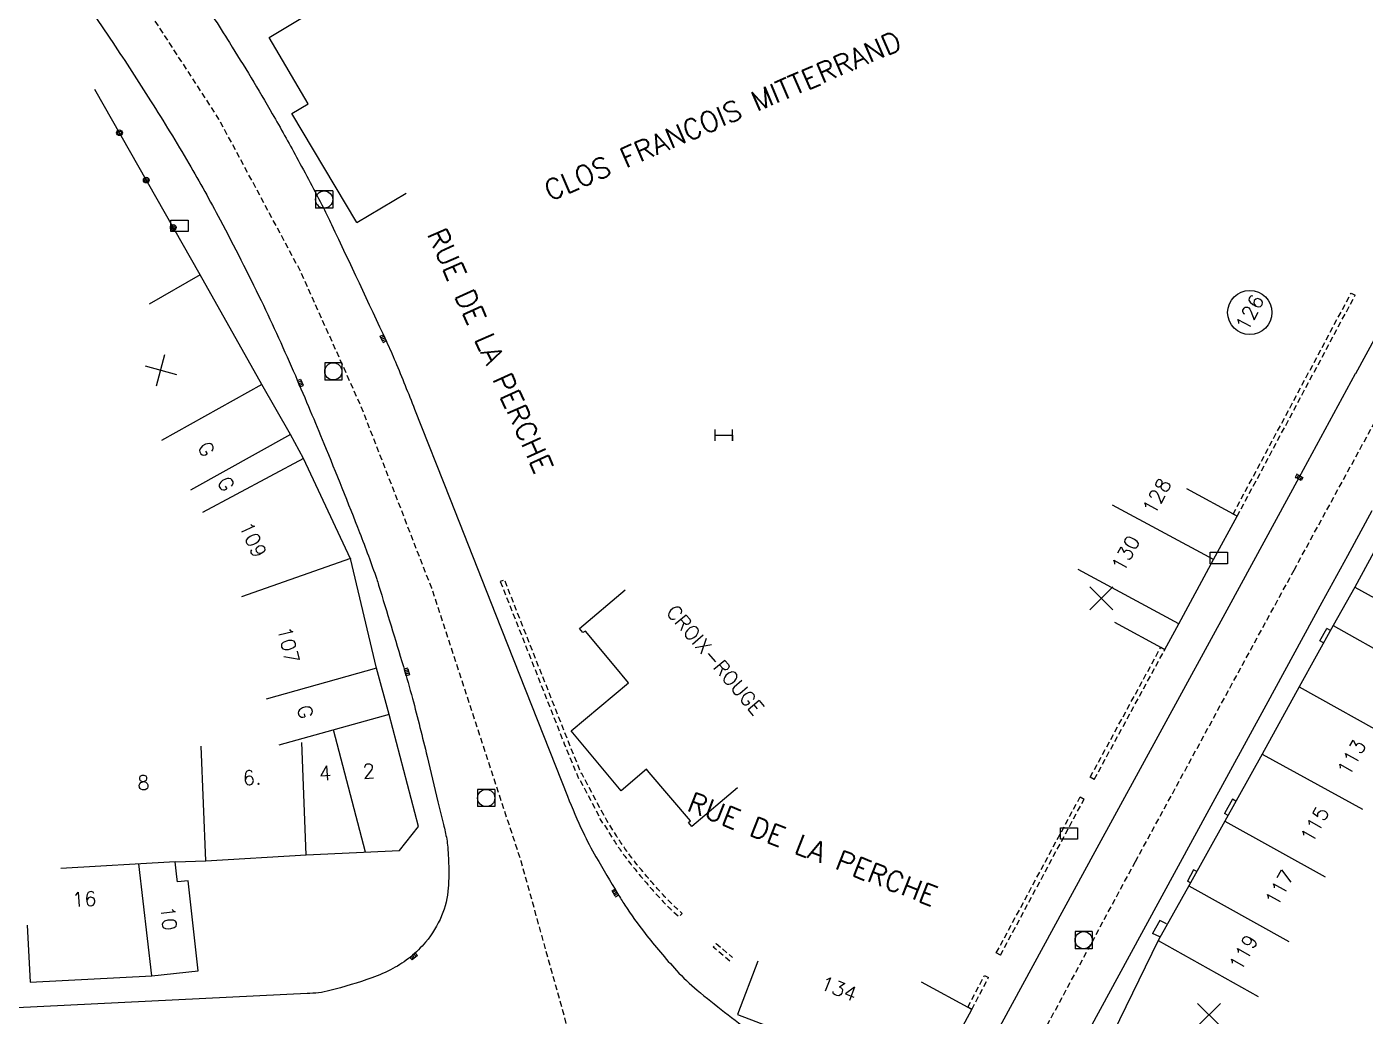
# Model space of a CAD drawing. Header units: millimetres. Extents: x 113000 to 114001, y 121999 to 123000.
# Drawn here: x 113631.4 to 113748.2, y 122127.8 to 122214.2 of the extents above; entities that cross this region are included whole.
import ezdxf
from ezdxf.enums import TextEntityAlignment as Align

# ---------------------------------------------------------------- set-up
doc = ezdxf.new("R2010")
doc.units = ezdxf.units.MM
doc.linetypes.add('DASHED', pattern=[0.75, 0.5, -0.25])
doc.layers.get('0').update_dxf_attribs({"linetype": 'CONTINUOUS'})
for name, color, linetype in [('W0001', 6, 'DASHED'), ('W0008', 7, 'CONTINUOUS'), ('W0100', 7, 'CONTINUOUS'), ('W0105', 7, 'CONTINUOUS'), ('W0112', 1, 'DASHED'), ('W0322', 7, 'CONTINUOUS'), ('W0400', 7, 'CONTINUOUS'), ('W0420', 7, 'CONTINUOUS'), ('W0984', 7, 'CONTINUOUS'), ('W0989', 7, 'CONTINUOUS'), ('W0991', 7, 'CONTINUOUS'), ('W1102', 7, 'CONTINUOUS'), ('W1471', 7, 'CONTINUOUS'), ('W1474', 7, 'CONTINUOUS')]:
    doc.layers.add(name, color=color, linetype=linetype)
doc.styles.get("Standard").update_dxf_attribs({"font": 'romans.shx', "width": 0.85})

# ---------------------------------------------------------------- blocks, each defined once
blk = doc.blocks.new('T400')
for p, q in [((-0.15, 0.3), (0.15, 0.3)), ((-0.15, -0.25), (-0.15, 0.3)), ((-0.15, 0.15), (0.15, 0.15)), ((-0.15, 0), (0.15, 0)), ((0.15, 0.3), (0.15, -0.25)), ((-0.15, -0.15), (0.15, -0.15)), ((-0.15, -0.25), (-0.15, -0.3)), ((-0.15, -0.3), (0.15, -0.3)), ((0.15, -0.3), (0.15, -0.25))]:
    blk.add_line(p, q)
blk = doc.blocks.new('T420')
for p, q in [((0.75, 0.75), (-0.75, 0.75)), ((-0.75, 0.75), (-0.75, -0.75)), ((0.75, 0.75), (0.75, -0.75)), ((0.75, -0.75), (-0.75, -0.75))]:
    blk.add_line(p, q)
blk.add_ellipse((0, 0), major_axis=(-0.53, 0.53), ratio=1, start_param=3.926991, end_param=10.210176)
blk = doc.blocks.new('T1471')
at = {"color": 0, "linetype": 'Continuous', "flags": 128}
blk.add_lwpolyline([(-0.75, -0.5), (-0.75, 0.5), (0.75, 0.5), (0.75, -0.5), (-0.75, -0.5)], dxfattribs=at)
blk = doc.blocks.new('t991o')
at = {"color": 0, "linetype": 'Continuous'}
for p, q in [((-1, 1), (1, -1)), ((-1, -1), (1, 1))]:
    blk.add_line(p, q, dxfattribs=at)
blk = doc.blocks.new('t322o')
at = {"color": 0, "linetype": 'Continuous'}
for radius in [0.25, 0.15]:
    blk.add_circle((0, 0), radius, dxfattribs=at)
blk = doc.blocks.new('T1474')
at = {"color": 0, "linetype": 'Continuous', "flags": 128}
for points in [[(-0.75, -0.5), (-0.75, 0.5)], [(-0.75, 0), (0.75, 0)], [(0.75, 0), (0.75, -0.5), (0.75, 0.5)]]:
    blk.add_lwpolyline(points, dxfattribs=at)

msp = doc.modelspace()

# ---------------------------------------------------------------- linework, layer by layer
at = {"layer": 'W0001', "flags": 128}
msp.add_lwpolyline([(113678.51, 122127.17), (113674.56, 122141.34), (113666.76, 122165.16), (113660.6, 122181.03), (113655.27, 122192.9), (113648.19, 122206.11), (113639.56, 122219.39), (113632.06, 122229.5), (113623.44, 122239.7), (113614.98, 122248.3), (113606.05, 122256.25), (113599.42, 122261.68), (113592, 122267.3), (113580.01, 122275.69), (113570.12, 122282.35), (113561.48, 122287.95), (113552.55, 122292.98), (113545.13, 122296.46), (113537.88, 122299.6), (113512.27, 122309.98), (113505.87, 122313.04), (113501.22, 122316.25), (113495.09, 122321.55), (113488.69, 122328.01), (113483.2, 122334.61), (113478.63, 122337.86), (113472.16, 122339.12), (113464.05, 122339.12), (113456.31, 122334.49), (113454.76, 122331.89), (113452.41, 122326.67), (113451.34, 122318.78), (113449.67, 122302.58), (113446.81, 122277.01), (113443.5, 122248.79), (113440.52, 122225.58), (113437.82, 122206.76), (113430.43, 122166.34), (113425.47, 122139.36), (113422.52, 122125.62), (113420.15, 122118.6), (113422.36, 122102.62), (113424.71, 122083.12), (113427.5, 122059.69), (113430.14, 122037.67), (113431.49, 122028.94), (113433.92, 122019.05), (113436.94, 122010.72), (113440.08, 122003.81), (113442.35, 122000)], dxfattribs=at)
at = {"layer": 'W0001'}
msp.add_lwpolyline([(113569.65, 122000), (113576.21, 122004.57), (113596.5, 122020.3), (113613.78, 122033.82), (113627, 122043.7), (113643.49, 122057.18), (113671.28, 122079.89), (113690.29, 122095.52), (113705.18, 122108.06), (113712.12, 122114.62), (113717.99, 122122.38), (113728.18, 122141.29), (113742.03, 122166.74), (113750.66, 122182.57)], dxfattribs=at)
at = {"layer": 'W0008'}
for points in [[(113747.42, 122183.9), (113762.2, 122211.08), (113769.8, 122225), (113784.91, 122252.76), (113789.44, 122261.1), (113806.84, 122293.09), (113807.31, 122294.3), (113807.27, 122295.34), (113807.13, 122296.38), (113806.98, 122296.83), (113806.5, 122297.86), (113806.34, 122298.15), (113805.6, 122299.25), (113808, 122305.22), (113809.66, 122304.9), (113811.41, 122305.06), (113813.26, 122305.78), (113814.2, 122306.67), (113814.97, 122307.86), (113825.76, 122327.54), (113828.35, 122332.32), (113828.87, 122332.7), (113843.76, 122359.75)], [(113699.24, 122123.97), (113708.04, 122120.7), (113709.1, 122120.37), (113709.46, 122120.3), (113709.92, 122120.25), (113710.8, 122120.33), (113711.63, 122120.58), (113712.32, 122120.83), (113713.19, 122121.49), (113713.85, 122122.28), (113724.68, 122142.16), (113736.35, 122163.59), (113742.47, 122174.82), (113747.4, 122183.9)], [(113748.81, 122171.9), (113746.68, 122167.99), (113744.45, 122163.9), (113739.56, 122154.91), (113734.6, 122145.8), (113727.65, 122133.03), (113721.67, 122122.05), (113721.42, 122121.51), (113721.23, 122120.81), (113721.16, 122120.36), (113721.1, 122119.9), (113721.1, 122119.01), (113721.25, 122118.09), (113721.47, 122117.44), (113722.22, 122116.28), (113723.28, 122115.27), (113724.52, 122114.59), (113726.39, 122113.9), (113731.83, 122111.9), (113739.47, 122109.1), (113744.12, 122107.4), (113749.01, 122105.59)]]:
    msp.add_lwpolyline(points, dxfattribs=at)
at = {"layer": 'W0008', "flags": 128}
for points in [[(113634.91, 122218.6, -0.006089), (113638.92, 122212.79, -0.007095), (113642.23, 122207.7, -0.008732), (113645.56, 122202.23, -0.009955), (113648.29, 122197.32, -0.009869), (113651.87, 122190.26, -0.010845), (113654.86, 122183.71, -0.001631), (113656.16, 122180.64, -0.001764), (113657.35, 122177.78, -0.00524), (113660.47, 122170.01, -0.010151), (113661.96, 122165.95, -0.008629), (113662.13, 122165.42, -0.000651), (113664.29, 122158.32, -0.008819), (113665.08, 122155.54, -0.004872), (113666.36, 122150.47), (113667.3, 122146.51), (113667.79, 122144.53, -0.014167), (113668.07, 122143.25, -0.025678), (113668.16, 122142.54, -0.017771), (113668.25, 122140.65, -0.020253), (113668.2, 122138.99, -0.081455), (113667.62, 122136.55, -0.076489), (113666.23, 122134.27, -0.046867), (113664.9, 122132.96, -0.047951), (113663.38, 122131.95, -0.039144), (113661.54, 122131.14, -0.02047), (113657.88, 122130.03, -0.068684), (113655.88, 122129.78), (113618.74, 122127.95)], [(113646.18, 122217.33, -0.007413), (113649.11, 122212.78, -0.004343), (113650.99, 122209.72, -0.004263), (113652.85, 122206.56, -0.00658), (113654.96, 122202.79, -0.005661), (113657.31, 122198.35, -0.008421), (113658.01, 122196.91, -0.00119), (113662.81, 122186.69, -0.010506), (113663.59, 122184.93, -0.004512), (113665.27, 122180.78), (113668.38, 122172.92), (113672.34, 122162.89), (113678.61, 122147, 0.015885), (113679.97, 122143.86, 0.022299), (113681.1, 122141.7, 0.002416), (113683, 122138.48, 0.007844), (113683.61, 122137.5, 0.024743), (113685.38, 122135.02, 0.017764), (113688.12, 122131.79, 0.034856), (113689.93, 122130.07, 0.014178), (113694.77, 122126.29, 0.03982), (113696.62, 122125.14, 0.029956), (113699.26, 122123.97)]]:
    msp.add_lwpolyline(points, format="xyb", dxfattribs=at)
at = {"layer": 'W0100'}
msp.add_line((113660.23, 122197.07), (113664.53, 122199.64), dxfattribs=at)
for points in [[(113660.23, 122197.07), (113654.56, 122206.58), (113655.99, 122207.45), (113652.57, 122213.22), (113658.16, 122216.61)], [(113726.35, 122162.18), (113730.75, 122159.8), (113731.96, 122162.04), (113734.99, 122167.65), (113737.06, 122171.43), (113732.68, 122173.83), (113732.68, 122173.83), (113732.68, 122173.83), (113732.68, 122173.83), (113732.68, 122173.83), (113732.68, 122173.83), (113732.68, 122173.83), (113732.68, 122173.83), (113732.68, 122173.83), (113732.68, 122173.83), (113732.68, 122173.83), (113732.68, 122173.83), (113732.68, 122173.83), (113732.68, 122173.83), (113732.68, 122173.83), (113732.68, 122173.83), (113732.68, 122173.83), (113732.68, 122173.83), (113732.68, 122173.83), (113732.68, 122173.83), (113732.68, 122173.83), (113732.68, 122173.83), (113732.68, 122173.83), (113732.68, 122173.83), (113732.68, 122173.83), (113732.68, 122173.83), (113732.68, 122173.83), (113732.68, 122173.83), (113732.68, 122173.83), (113732.68, 122173.83), (113732.68, 122173.83), (113732.68, 122173.83), (113732.68, 122173.83), (113732.68, 122173.83), (113732.68, 122173.83), (113732.68, 122173.83), (113732.68, 122173.83), (113732.68, 122173.83), (113732.68, 122173.83), (113732.68, 122173.83), (113732.68, 122173.83), (113732.68, 122173.83), (113732.68, 122173.83), (113732.68, 122173.83), (113732.68, 122173.83), (113732.68, 122173.83), (113732.68, 122173.83), (113732.68, 122173.83), (113732.68, 122173.83), (113732.68, 122173.83), (113732.68, 122173.83), (113732.68, 122173.83), (113732.68, 122173.83), (113732.68, 122173.83), (113732.68, 122173.83), (113732.68, 122173.83), (113732.68, 122173.83), (113732.68, 122173.83), (113732.68, 122173.83), (113732.68, 122173.83), (113732.68, 122173.83), (113732.68, 122173.83), (113732.68, 122173.83), (113732.68, 122173.83), (113732.68, 122173.83), (113732.68, 122173.83), (113732.68, 122173.83), (113732.68, 122173.83), (113732.68, 122173.83), (113732.68, 122173.83), (113732.68, 122173.83), (113732.68, 122173.83), (113732.68, 122173.83), (113732.68, 122173.83), (113732.68, 122173.83), (113732.68, 122173.83), (113732.68, 122173.83), (113732.68, 122173.83), (113732.68, 122173.83), (113732.68, 122173.83), (113732.68, 122173.83), (113732.68, 122173.83), (113732.68, 122173.83), (113732.68, 122173.83), (113732.68, 122173.83), (113732.68, 122173.83), (113732.68, 122173.83), (113732.68, 122173.83), (113732.68, 122173.83), (113732.68, 122173.83), (113732.68, 122173.83), (113732.68, 122173.83), (113732.68, 122173.83), (113732.68, 122173.83), (113732.68, 122173.83), (113732.68, 122173.83), (113732.68, 122173.83), (113732.68, 122173.83), (113732.68, 122173.83), (113732.68, 122173.83), (113732.68, 122173.83), (113732.68, 122173.83), (113732.68, 122173.83), (113732.68, 122173.83), (113732.68, 122173.83), (113732.68, 122173.83), (113732.68, 122173.83), (113732.68, 122173.83), (113732.68, 122173.83), (113732.68, 122173.83), (113732.68, 122173.83), (113732.68, 122173.83), (113732.68, 122173.83), (113732.68, 122173.83), (113732.68, 122173.83)], [(113749, 122168.3), (113747.32, 122165.25), (113745.44, 122161.89), (113742.46, 122156.55), (113739.23, 122150.67), (113735.98, 122144.81), (113732.85, 122139.17), (113730.17, 122134.41), (113726.79, 122127.49), (113723.13, 122119.51), (113723.76, 122117.92), (113729.9, 122115.08), (113732.64, 122115.33), (113736.75, 122113.19), (113742.1, 122110.48), (113747.41, 122108.67), (113751.92, 122107.17)], [(113695.23, 122132.6), (113693.45, 122127.93), (113710.21, 122121.54), (113713.91, 122128.38), (113709.51, 122130.76), (113709.51, 122130.76), (113709.51, 122130.76), (113709.51, 122130.76), (113709.51, 122130.76), (113709.51, 122130.76), (113709.51, 122130.76), (113709.51, 122130.76), (113709.51, 122130.76), (113709.51, 122130.76), (113709.51, 122130.76), (113709.51, 122130.76), (113709.51, 122130.76), (113709.51, 122130.76), (113709.51, 122130.76), (113709.51, 122130.76), (113709.51, 122130.76), (113709.51, 122130.76), (113709.51, 122130.76), (113709.51, 122130.76), (113709.51, 122130.76), (113709.51, 122130.76), (113709.51, 122130.76), (113709.51, 122130.76), (113709.51, 122130.76), (113709.51, 122130.76), (113709.51, 122130.76), (113709.51, 122130.76), (113709.51, 122130.76), (113709.51, 122130.76), (113709.51, 122130.76), (113709.51, 122130.76), (113709.51, 122130.76), (113709.51, 122130.76), (113709.51, 122130.76), (113709.51, 122130.76), (113709.51, 122130.76), (113709.51, 122130.76), (113709.51, 122130.76), (113709.51, 122130.76), (113709.51, 122130.76), (113709.51, 122130.76), (113709.51, 122130.76), (113709.51, 122130.76), (113709.51, 122130.76), (113709.51, 122130.76), (113709.51, 122130.76), (113709.51, 122130.76), (113709.51, 122130.76), (113709.51, 122130.76), (113709.51, 122130.76), (113709.51, 122130.76), (113709.51, 122130.76), (113709.51, 122130.76), (113709.51, 122130.76), (113709.51, 122130.76), (113709.51, 122130.76), (113709.51, 122130.76), (113709.51, 122130.76), (113709.51, 122130.76), (113709.51, 122130.76), (113709.51, 122130.76), (113709.51, 122130.76), (113709.51, 122130.76), (113709.51, 122130.76), (113709.51, 122130.76), (113709.51, 122130.76), (113709.51, 122130.76), (113709.51, 122130.76), (113709.51, 122130.76), (113709.51, 122130.76), (113709.51, 122130.76), (113709.51, 122130.76), (113709.51, 122130.76), (113709.51, 122130.76), (113709.51, 122130.76), (113709.51, 122130.76), (113709.51, 122130.76), (113709.51, 122130.76), (113709.51, 122130.76), (113709.51, 122130.76), (113709.51, 122130.76), (113709.51, 122130.76), (113709.51, 122130.76), (113709.51, 122130.76), (113709.51, 122130.76), (113709.51, 122130.76), (113709.51, 122130.76), (113709.51, 122130.76), (113709.51, 122130.76), (113709.51, 122130.76), (113709.51, 122130.76), (113709.51, 122130.76), (113709.51, 122130.76), (113709.51, 122130.76), (113709.51, 122130.76), (113709.51, 122130.76), (113709.51, 122130.76), (113709.51, 122130.76), (113709.51, 122130.76), (113709.51, 122130.76), (113709.51, 122130.76), (113709.51, 122130.76), (113709.51, 122130.76), (113709.51, 122130.76), (113709.51, 122130.76), (113709.51, 122130.76), (113709.51, 122130.76), (113709.51, 122130.76), (113709.51, 122130.76), (113709.51, 122130.76), (113709.51, 122130.76), (113709.51, 122130.76), (113709.51, 122130.76), (113709.51, 122130.76), (113709.51, 122130.76)]]:
    msp.add_lwpolyline(points, dxfattribs=at)
at = {"layer": 'W0100', "flags": 128}
for points in [[(113631.44, 122135.75), (113631.7, 122130.76), (113642.34, 122131.32), (113646.39, 122131.76), (113645.49, 122139.61), (113644.57, 122139.51), (113644.52, 122139.95), (113644.37, 122141.27), (113647.04, 122141.37), (113655.8, 122141.88), (113663.95, 122142.25), (113665.61, 122144.36), (113663.06, 122154.13), (113661.94, 122158.16), (113659.66, 122167.74), (113659.66, 122167.73), (113655.56, 122176.49), (113654.44, 122178.57), (113651.92, 122182.93), (113646.55, 122192.52), (113642.09, 122189.95)], [(113693.45, 122147.74), (113689.46, 122144.35), (113689.17, 122144.71), (113689.34, 122144.85), (113685.75, 122149.06), (113685.51, 122149.35), (113683.3, 122147.46), (113678.94, 122152.69), (113683.94, 122156.9), (113682.68, 122158.4), (113680.17, 122161.39), (113679.96, 122161.3), (113679.65, 122161.63), (113683.66, 122165.01)]]:
    msp.add_lwpolyline(points, dxfattribs=at)
at = {"layer": 'W0105'}
for p, q in [((113744.28, 122160.56), (113744.9, 122161.64)), ((113745.2, 122161.47), (113744.9, 122161.64)), ((113744.59, 122160.38), (113744.28, 122160.56)), ((113736.66, 122146.73), (113735.97, 122145.48)), ((113736.96, 122146.57), (113736.66, 122146.73)), ((113736.27, 122145.32), (113735.97, 122145.48)), ((113733.26, 122140.58), (113732.72, 122139.58)), ((113733.54, 122140.42), (113733.26, 122140.58)), ((113732.99, 122139.43), (113732.72, 122139.58)), ((113730.3, 122136.14), (113729.68, 122135.02)), ((113730.88, 122135.85), (113730.3, 122136.14)), ((113730.32, 122134.71), (113729.68, 122135.02))]:
    msp.add_line(p, q, dxfattribs=at)
at = {"layer": 'W0112'}
for points in [[(113737.06, 122171.43), (113736.71, 122171.62), (113747.01, 122190.92), (113747.36, 122190.73), (113747.36, 122190.73), (113747.36, 122190.73), (113747.36, 122190.73), (113747.36, 122190.73), (113747.36, 122190.73), (113747.36, 122190.73), (113747.36, 122190.73), (113747.36, 122190.73), (113747.36, 122190.73), (113747.36, 122190.73), (113747.36, 122190.73), (113747.36, 122190.73), (113747.36, 122190.73), (113747.36, 122190.73), (113747.36, 122190.73), (113747.36, 122190.73), (113747.36, 122190.73), (113747.36, 122190.73), (113747.36, 122190.73), (113747.36, 122190.73), (113747.36, 122190.73), (113747.36, 122190.73), (113747.36, 122190.73), (113747.36, 122190.73), (113747.36, 122190.73), (113747.36, 122190.73), (113747.36, 122190.73), (113747.36, 122190.73), (113747.36, 122190.73), (113747.36, 122190.73), (113747.36, 122190.73), (113747.36, 122190.73), (113747.36, 122190.73), (113747.36, 122190.73), (113747.36, 122190.73), (113747.36, 122190.73), (113747.36, 122190.73), (113747.36, 122190.73), (113747.36, 122190.73), (113747.36, 122190.73), (113747.36, 122190.73), (113747.36, 122190.73), (113747.36, 122190.73), (113747.36, 122190.73), (113747.36, 122190.73), (113747.36, 122190.73), (113747.36, 122190.73), (113747.36, 122190.73), (113747.36, 122190.73), (113747.36, 122190.73), (113747.36, 122190.73), (113747.36, 122190.73), (113747.36, 122190.73), (113747.36, 122190.73), (113747.36, 122190.73), (113747.36, 122190.73), (113747.36, 122190.73), (113747.36, 122190.73), (113747.36, 122190.73), (113747.36, 122190.73), (113747.36, 122190.73), (113747.36, 122190.73), (113747.36, 122190.73), (113747.36, 122190.73), (113747.36, 122190.73), (113747.36, 122190.73), (113747.36, 122190.73), (113747.36, 122190.73), (113747.36, 122190.73), (113747.36, 122190.73), (113747.36, 122190.73), (113747.36, 122190.73), (113747.36, 122190.73), (113747.36, 122190.73), (113747.36, 122190.73), (113747.36, 122190.73), (113747.36, 122190.73), (113747.36, 122190.73), (113747.36, 122190.73), (113747.36, 122190.73), (113747.36, 122190.73), (113747.36, 122190.73), (113747.36, 122190.73), (113747.36, 122190.73), (113747.36, 122190.73), (113747.36, 122190.73), (113747.36, 122190.73), (113747.36, 122190.73), (113747.36, 122190.73), (113747.36, 122190.73), (113747.36, 122190.73), (113747.36, 122190.73), (113747.36, 122190.73), (113747.36, 122190.73), (113747.36, 122190.73), (113747.36, 122190.73), (113747.36, 122190.73), (113747.36, 122190.73), (113747.36, 122190.73), (113747.36, 122190.73), (113747.36, 122190.73), (113747.36, 122190.73), (113747.36, 122190.73), (113747.36, 122190.73), (113747.36, 122190.73), (113747.36, 122190.73), (113747.36, 122190.73), (113747.36, 122190.73), (113747.36, 122190.73), (113747.36, 122190.73), (113747.36, 122190.73), (113747.36, 122190.73), (113747.36, 122190.73), (113747.36, 122190.73), (113747.36, 122190.73), (113747.36, 122190.73)], [(113737.06, 122171.43), (113747.36, 122190.73), (113747.36, 122190.73), (113747.36, 122190.73), (113747.36, 122190.73), (113747.36, 122190.73), (113747.36, 122190.73), (113747.36, 122190.73), (113747.36, 122190.73), (113747.36, 122190.73), (113747.36, 122190.73), (113747.36, 122190.73), (113747.36, 122190.73), (113747.36, 122190.73), (113747.36, 122190.73), (113747.36, 122190.73), (113747.36, 122190.73), (113747.36, 122190.73), (113747.36, 122190.73), (113747.36, 122190.73), (113747.36, 122190.73), (113747.36, 122190.73), (113747.36, 122190.73), (113747.36, 122190.73), (113747.36, 122190.73), (113747.36, 122190.73), (113747.36, 122190.73), (113747.36, 122190.73), (113747.36, 122190.73), (113747.36, 122190.73), (113747.36, 122190.73), (113747.36, 122190.73), (113747.36, 122190.73), (113747.36, 122190.73), (113747.36, 122190.73), (113747.36, 122190.73), (113747.36, 122190.73), (113747.36, 122190.73), (113747.36, 122190.73), (113747.36, 122190.73), (113747.36, 122190.73), (113747.36, 122190.73), (113747.36, 122190.73), (113747.36, 122190.73), (113747.36, 122190.73), (113747.36, 122190.73), (113747.36, 122190.73), (113747.36, 122190.73), (113747.36, 122190.73), (113747.36, 122190.73), (113747.36, 122190.73), (113747.36, 122190.73), (113747.36, 122190.73), (113747.36, 122190.73), (113747.36, 122190.73), (113747.36, 122190.73), (113747.36, 122190.73), (113747.36, 122190.73), (113747.36, 122190.73), (113747.36, 122190.73), (113747.36, 122190.73), (113747.36, 122190.73), (113747.36, 122190.73), (113747.36, 122190.73), (113747.36, 122190.73), (113747.36, 122190.73), (113747.36, 122190.73), (113747.36, 122190.73), (113747.36, 122190.73), (113747.36, 122190.73), (113747.36, 122190.73), (113747.36, 122190.73), (113747.36, 122190.73), (113747.36, 122190.73), (113747.36, 122190.73), (113747.36, 122190.73), (113747.36, 122190.73), (113747.36, 122190.73), (113747.36, 122190.73), (113747.36, 122190.73), (113747.36, 122190.73), (113747.36, 122190.73), (113747.36, 122190.73), (113747.36, 122190.73), (113747.36, 122190.73), (113747.36, 122190.73), (113747.36, 122190.73), (113747.36, 122190.73), (113747.36, 122190.73), (113747.36, 122190.73), (113747.36, 122190.73), (113747.36, 122190.73), (113747.36, 122190.73), (113747.36, 122190.73), (113747.36, 122190.73), (113747.36, 122190.73), (113747.36, 122190.73), (113747.36, 122190.73), (113747.36, 122190.73), (113747.36, 122190.73), (113747.36, 122190.73), (113747.36, 122190.73), (113747.36, 122190.73), (113747.36, 122190.73), (113747.36, 122190.73), (113747.36, 122190.73), (113747.36, 122190.73), (113747.36, 122190.73), (113747.36, 122190.73), (113747.36, 122190.73), (113747.36, 122190.73), (113747.36, 122190.73), (113747.36, 122190.73), (113747.36, 122190.73), (113747.36, 122190.73), (113747.36, 122190.73), (113747.36, 122190.73), (113747.36, 122190.73), (113747.36, 122190.73), (113747.36, 122190.73)], [(113724.59, 122148.47), (113724.24, 122148.66), (113730.4, 122160), (113730.75, 122159.8), (113730.75, 122159.8), (113730.75, 122159.8), (113730.75, 122159.8), (113730.75, 122159.8), (113730.75, 122159.8), (113730.75, 122159.8), (113730.75, 122159.8), (113730.75, 122159.8), (113730.75, 122159.8), (113730.75, 122159.8), (113730.75, 122159.8), (113730.75, 122159.8), (113730.75, 122159.8), (113730.75, 122159.8), (113730.75, 122159.8), (113730.75, 122159.8), (113730.75, 122159.8), (113730.75, 122159.8), (113730.75, 122159.8), (113730.75, 122159.8), (113730.75, 122159.8), (113730.75, 122159.8), (113730.75, 122159.8), (113730.75, 122159.8), (113730.75, 122159.8), (113730.75, 122159.8), (113730.75, 122159.8), (113730.75, 122159.8), (113730.75, 122159.8), (113730.75, 122159.8), (113730.75, 122159.8), (113730.75, 122159.8), (113730.75, 122159.8), (113730.75, 122159.8), (113730.75, 122159.8), (113730.75, 122159.8), (113730.75, 122159.8), (113730.75, 122159.8), (113730.75, 122159.8), (113730.75, 122159.8), (113730.75, 122159.8), (113730.75, 122159.8), (113730.75, 122159.8), (113730.75, 122159.8), (113730.75, 122159.8), (113730.75, 122159.8), (113730.75, 122159.8), (113730.75, 122159.8), (113730.75, 122159.8), (113730.75, 122159.8), (113730.75, 122159.8), (113730.75, 122159.8), (113730.75, 122159.8), (113730.75, 122159.8), (113730.75, 122159.8), (113730.75, 122159.8), (113730.75, 122159.8), (113730.75, 122159.8), (113730.75, 122159.8), (113730.75, 122159.8), (113730.75, 122159.8), (113730.75, 122159.8), (113730.75, 122159.8), (113730.75, 122159.8), (113730.75, 122159.8), (113730.75, 122159.8), (113730.75, 122159.8), (113730.75, 122159.8), (113730.75, 122159.8), (113730.75, 122159.8), (113730.75, 122159.8), (113730.75, 122159.8), (113730.75, 122159.8), (113730.75, 122159.8), (113730.75, 122159.8), (113730.75, 122159.8), (113730.75, 122159.8), (113730.75, 122159.8), (113730.75, 122159.8), (113730.75, 122159.8), (113730.75, 122159.8), (113730.75, 122159.8), (113730.75, 122159.8), (113730.75, 122159.8), (113730.75, 122159.8), (113730.75, 122159.8), (113730.75, 122159.8), (113730.75, 122159.8), (113730.75, 122159.8), (113730.75, 122159.8), (113730.75, 122159.8), (113730.75, 122159.8), (113730.75, 122159.8), (113730.75, 122159.8), (113730.75, 122159.8), (113730.75, 122159.8), (113730.75, 122159.8), (113730.75, 122159.8), (113730.75, 122159.8), (113730.75, 122159.8), (113730.75, 122159.8), (113730.75, 122159.8), (113730.75, 122159.8), (113730.75, 122159.8), (113730.75, 122159.8), (113730.75, 122159.8), (113730.75, 122159.8), (113730.75, 122159.8), (113730.75, 122159.8), (113730.75, 122159.8), (113730.75, 122159.8), (113730.75, 122159.8), (113730.75, 122159.8), (113730.75, 122159.8), (113730.75, 122159.8), (113730.75, 122159.8)], [(113724.59, 122148.47), (113730.75, 122159.8), (113730.75, 122159.8), (113730.75, 122159.8), (113730.75, 122159.8), (113730.75, 122159.8), (113730.75, 122159.8), (113730.75, 122159.8), (113730.75, 122159.8), (113730.75, 122159.8), (113730.75, 122159.8), (113730.75, 122159.8), (113730.75, 122159.8), (113730.75, 122159.8), (113730.75, 122159.8), (113730.75, 122159.8), (113730.75, 122159.8), (113730.75, 122159.8), (113730.75, 122159.8), (113730.75, 122159.8), (113730.75, 122159.8), (113730.75, 122159.8), (113730.75, 122159.8), (113730.75, 122159.8), (113730.75, 122159.8), (113730.75, 122159.8), (113730.75, 122159.8), (113730.75, 122159.8), (113730.75, 122159.8), (113730.75, 122159.8), (113730.75, 122159.8), (113730.75, 122159.8), (113730.75, 122159.8), (113730.75, 122159.8), (113730.75, 122159.8), (113730.75, 122159.8), (113730.75, 122159.8), (113730.75, 122159.8), (113730.75, 122159.8), (113730.75, 122159.8), (113730.75, 122159.8), (113730.75, 122159.8), (113730.75, 122159.8), (113730.75, 122159.8), (113730.75, 122159.8), (113730.75, 122159.8), (113730.75, 122159.8), (113730.75, 122159.8), (113730.75, 122159.8), (113730.75, 122159.8), (113730.75, 122159.8), (113730.75, 122159.8), (113730.75, 122159.8), (113730.75, 122159.8), (113730.75, 122159.8), (113730.75, 122159.8), (113730.75, 122159.8), (113730.75, 122159.8), (113730.75, 122159.8), (113730.75, 122159.8), (113730.75, 122159.8), (113730.75, 122159.8), (113730.75, 122159.8), (113730.75, 122159.8), (113730.75, 122159.8), (113730.75, 122159.8), (113730.75, 122159.8), (113730.75, 122159.8), (113730.75, 122159.8), (113730.75, 122159.8), (113730.75, 122159.8), (113730.75, 122159.8), (113730.75, 122159.8), (113730.75, 122159.8), (113730.75, 122159.8), (113730.75, 122159.8), (113730.75, 122159.8), (113730.75, 122159.8), (113730.75, 122159.8), (113730.75, 122159.8), (113730.75, 122159.8), (113730.75, 122159.8), (113730.75, 122159.8), (113730.75, 122159.8), (113730.75, 122159.8), (113730.75, 122159.8), (113730.75, 122159.8), (113730.75, 122159.8), (113730.75, 122159.8), (113730.75, 122159.8), (113730.75, 122159.8), (113730.75, 122159.8), (113730.75, 122159.8), (113730.75, 122159.8), (113730.75, 122159.8), (113730.75, 122159.8), (113730.75, 122159.8), (113730.75, 122159.8), (113730.75, 122159.8), (113730.75, 122159.8), (113730.75, 122159.8), (113730.75, 122159.8), (113730.75, 122159.8), (113730.75, 122159.8), (113730.75, 122159.8), (113730.75, 122159.8), (113730.75, 122159.8), (113730.75, 122159.8), (113730.75, 122159.8), (113730.75, 122159.8), (113730.75, 122159.8), (113730.75, 122159.8), (113730.75, 122159.8), (113730.75, 122159.8), (113730.75, 122159.8), (113730.75, 122159.8), (113730.75, 122159.8), (113730.75, 122159.8), (113730.75, 122159.8), (113730.75, 122159.8)], [(113716.4, 122133.13), (113716.04, 122133.32), (113723.36, 122146.94), (113723.71, 122146.75), (113723.71, 122146.75), (113723.71, 122146.75), (113723.71, 122146.75), (113723.71, 122146.75), (113723.71, 122146.75), (113723.71, 122146.75), (113723.71, 122146.75), (113723.71, 122146.75), (113723.71, 122146.75), (113723.71, 122146.75), (113723.71, 122146.75), (113723.71, 122146.75), (113723.71, 122146.75), (113723.71, 122146.75), (113723.71, 122146.75), (113723.71, 122146.75), (113723.71, 122146.75), (113723.71, 122146.75), (113723.71, 122146.75), (113723.71, 122146.75), (113723.71, 122146.75), (113723.71, 122146.75), (113723.71, 122146.75), (113723.71, 122146.75), (113723.71, 122146.75), (113723.71, 122146.75), (113723.71, 122146.75), (113723.71, 122146.75), (113723.71, 122146.75), (113723.71, 122146.75), (113723.71, 122146.75), (113723.71, 122146.75), (113723.71, 122146.75), (113723.71, 122146.75), (113723.71, 122146.75), (113723.71, 122146.75), (113723.71, 122146.75), (113723.71, 122146.75), (113723.71, 122146.75), (113723.71, 122146.75), (113723.71, 122146.75), (113723.71, 122146.75), (113723.71, 122146.75), (113723.71, 122146.75), (113723.71, 122146.75), (113723.71, 122146.75), (113723.71, 122146.75), (113723.71, 122146.75), (113723.71, 122146.75), (113723.71, 122146.75), (113723.71, 122146.75), (113723.71, 122146.75), (113723.71, 122146.75), (113723.71, 122146.75), (113723.71, 122146.75), (113723.71, 122146.75), (113723.71, 122146.75), (113723.71, 122146.75), (113723.71, 122146.75), (113723.71, 122146.75), (113723.71, 122146.75), (113723.71, 122146.75), (113723.71, 122146.75), (113723.71, 122146.75), (113723.71, 122146.75), (113723.71, 122146.75), (113723.71, 122146.75), (113723.71, 122146.75), (113723.71, 122146.75), (113723.71, 122146.75), (113723.71, 122146.75), (113723.71, 122146.75), (113723.71, 122146.75), (113723.71, 122146.75), (113723.71, 122146.75), (113723.71, 122146.75), (113723.71, 122146.75), (113723.71, 122146.75), (113723.71, 122146.75), (113723.71, 122146.75), (113723.71, 122146.75), (113723.71, 122146.75), (113723.71, 122146.75), (113723.71, 122146.75), (113723.71, 122146.75), (113723.71, 122146.75), (113723.71, 122146.75), (113723.71, 122146.75), (113723.71, 122146.75), (113723.71, 122146.75), (113723.71, 122146.75), (113723.71, 122146.75), (113723.71, 122146.75), (113723.71, 122146.75), (113723.71, 122146.75), (113723.71, 122146.75), (113723.71, 122146.75), (113723.71, 122146.75), (113723.71, 122146.75), (113723.71, 122146.75), (113723.71, 122146.75), (113723.71, 122146.75), (113723.71, 122146.75), (113723.71, 122146.75), (113723.71, 122146.75), (113723.71, 122146.75), (113723.71, 122146.75), (113723.71, 122146.75), (113723.71, 122146.75), (113723.71, 122146.75), (113723.71, 122146.75), (113723.71, 122146.75), (113723.71, 122146.75), (113723.71, 122146.75), (113723.71, 122146.75), (113723.71, 122146.75)], [(113716.4, 122133.13), (113723.71, 122146.75), (113723.71, 122146.75), (113723.71, 122146.75), (113723.71, 122146.75), (113723.71, 122146.75), (113723.71, 122146.75), (113723.71, 122146.75), (113723.71, 122146.75), (113723.71, 122146.75), (113723.71, 122146.75), (113723.71, 122146.75), (113723.71, 122146.75), (113723.71, 122146.75), (113723.71, 122146.75), (113723.71, 122146.75), (113723.71, 122146.75), (113723.71, 122146.75), (113723.71, 122146.75), (113723.71, 122146.75), (113723.71, 122146.75), (113723.71, 122146.75), (113723.71, 122146.75), (113723.71, 122146.75), (113723.71, 122146.75), (113723.71, 122146.75), (113723.71, 122146.75), (113723.71, 122146.75), (113723.71, 122146.75), (113723.71, 122146.75), (113723.71, 122146.75), (113723.71, 122146.75), (113723.71, 122146.75), (113723.71, 122146.75), (113723.71, 122146.75), (113723.71, 122146.75), (113723.71, 122146.75), (113723.71, 122146.75), (113723.71, 122146.75), (113723.71, 122146.75), (113723.71, 122146.75), (113723.71, 122146.75), (113723.71, 122146.75), (113723.71, 122146.75), (113723.71, 122146.75), (113723.71, 122146.75), (113723.71, 122146.75), (113723.71, 122146.75), (113723.71, 122146.75), (113723.71, 122146.75), (113723.71, 122146.75), (113723.71, 122146.75), (113723.71, 122146.75), (113723.71, 122146.75), (113723.71, 122146.75), (113723.71, 122146.75), (113723.71, 122146.75), (113723.71, 122146.75), (113723.71, 122146.75), (113723.71, 122146.75), (113723.71, 122146.75), (113723.71, 122146.75), (113723.71, 122146.75), (113723.71, 122146.75), (113723.71, 122146.75), (113723.71, 122146.75), (113723.71, 122146.75), (113723.71, 122146.75), (113723.71, 122146.75), (113723.71, 122146.75), (113723.71, 122146.75), (113723.71, 122146.75), (113723.71, 122146.75), (113723.71, 122146.75), (113723.71, 122146.75), (113723.71, 122146.75), (113723.71, 122146.75), (113723.71, 122146.75), (113723.71, 122146.75), (113723.71, 122146.75), (113723.71, 122146.75), (113723.71, 122146.75), (113723.71, 122146.75), (113723.71, 122146.75), (113723.71, 122146.75), (113723.71, 122146.75), (113723.71, 122146.75), (113723.71, 122146.75), (113723.71, 122146.75), (113723.71, 122146.75), (113723.71, 122146.75), (113723.71, 122146.75), (113723.71, 122146.75), (113723.71, 122146.75), (113723.71, 122146.75), (113723.71, 122146.75), (113723.71, 122146.75), (113723.71, 122146.75), (113723.71, 122146.75), (113723.71, 122146.75), (113723.71, 122146.75), (113723.71, 122146.75), (113723.71, 122146.75), (113723.71, 122146.75), (113723.71, 122146.75), (113723.71, 122146.75), (113723.71, 122146.75), (113723.71, 122146.75), (113723.71, 122146.75), (113723.71, 122146.75), (113723.71, 122146.75), (113723.71, 122146.75), (113723.71, 122146.75), (113723.71, 122146.75), (113723.71, 122146.75), (113723.71, 122146.75), (113723.71, 122146.75), (113723.71, 122146.75), (113723.71, 122146.75), (113723.71, 122146.75)], [(113713.9, 122128.39), (113713.55, 122128.58), (113715, 122131.35), (113715.35, 122131.17), (113715.35, 122131.17), (113715.35, 122131.17), (113715.35, 122131.17), (113715.35, 122131.17), (113715.35, 122131.17), (113715.35, 122131.17), (113715.35, 122131.17), (113715.35, 122131.17), (113715.35, 122131.17), (113715.35, 122131.17), (113715.35, 122131.17), (113715.35, 122131.17), (113715.35, 122131.17), (113715.35, 122131.17), (113715.35, 122131.17), (113715.35, 122131.17), (113715.35, 122131.17), (113715.35, 122131.17), (113715.35, 122131.17), (113715.35, 122131.17), (113715.35, 122131.17), (113715.35, 122131.17), (113715.35, 122131.17), (113715.35, 122131.17), (113715.35, 122131.17), (113715.35, 122131.17), (113715.35, 122131.17), (113715.35, 122131.17), (113715.35, 122131.17), (113715.35, 122131.17), (113715.35, 122131.17), (113715.35, 122131.17), (113715.35, 122131.17), (113715.35, 122131.17), (113715.35, 122131.17), (113715.35, 122131.17), (113715.35, 122131.17), (113715.35, 122131.17), (113715.35, 122131.17), (113715.35, 122131.17), (113715.35, 122131.17), (113715.35, 122131.17), (113715.35, 122131.17), (113715.35, 122131.17), (113715.35, 122131.17), (113715.35, 122131.17), (113715.35, 122131.17), (113715.35, 122131.17), (113715.35, 122131.17), (113715.35, 122131.17), (113715.35, 122131.17), (113715.35, 122131.17), (113715.35, 122131.17), (113715.35, 122131.17), (113715.35, 122131.17), (113715.35, 122131.17), (113715.35, 122131.17), (113715.35, 122131.17), (113715.35, 122131.17), (113715.35, 122131.17), (113715.35, 122131.17), (113715.35, 122131.17), (113715.35, 122131.17), (113715.35, 122131.17), (113715.35, 122131.17), (113715.35, 122131.17), (113715.35, 122131.17), (113715.35, 122131.17), (113715.35, 122131.17), (113715.35, 122131.17), (113715.35, 122131.17), (113715.35, 122131.17), (113715.35, 122131.17), (113715.35, 122131.17), (113715.35, 122131.17), (113715.35, 122131.17), (113715.35, 122131.17), (113715.35, 122131.17), (113715.35, 122131.17), (113715.35, 122131.17), (113715.35, 122131.17), (113715.35, 122131.17), (113715.35, 122131.17), (113715.35, 122131.17), (113715.35, 122131.17), (113715.35, 122131.17), (113715.35, 122131.17), (113715.35, 122131.17), (113715.35, 122131.17), (113715.35, 122131.17), (113715.35, 122131.17), (113715.35, 122131.17), (113715.35, 122131.17), (113715.35, 122131.17), (113715.35, 122131.17), (113715.35, 122131.17), (113715.35, 122131.17), (113715.35, 122131.17), (113715.35, 122131.17), (113715.35, 122131.17), (113715.35, 122131.17), (113715.35, 122131.17), (113715.35, 122131.17), (113715.35, 122131.17), (113715.35, 122131.17), (113715.35, 122131.17), (113715.35, 122131.17), (113715.35, 122131.17), (113715.35, 122131.17), (113715.35, 122131.17), (113715.35, 122131.17), (113715.35, 122131.17), (113715.35, 122131.17), (113715.35, 122131.17), (113715.35, 122131.17), (113715.35, 122131.17)], [(113713.9, 122128.39), (113715.35, 122131.17), (113715.35, 122131.17), (113715.35, 122131.17), (113715.35, 122131.17), (113715.35, 122131.17), (113715.35, 122131.17), (113715.35, 122131.17), (113715.35, 122131.17), (113715.35, 122131.17), (113715.35, 122131.17), (113715.35, 122131.17), (113715.35, 122131.17), (113715.35, 122131.17), (113715.35, 122131.17), (113715.35, 122131.17), (113715.35, 122131.17), (113715.35, 122131.17), (113715.35, 122131.17), (113715.35, 122131.17), (113715.35, 122131.17), (113715.35, 122131.17), (113715.35, 122131.17), (113715.35, 122131.17), (113715.35, 122131.17), (113715.35, 122131.17), (113715.35, 122131.17), (113715.35, 122131.17), (113715.35, 122131.17), (113715.35, 122131.17), (113715.35, 122131.17), (113715.35, 122131.17), (113715.35, 122131.17), (113715.35, 122131.17), (113715.35, 122131.17), (113715.35, 122131.17), (113715.35, 122131.17), (113715.35, 122131.17), (113715.35, 122131.17), (113715.35, 122131.17), (113715.35, 122131.17), (113715.35, 122131.17), (113715.35, 122131.17), (113715.35, 122131.17), (113715.35, 122131.17), (113715.35, 122131.17), (113715.35, 122131.17), (113715.35, 122131.17), (113715.35, 122131.17), (113715.35, 122131.17), (113715.35, 122131.17), (113715.35, 122131.17), (113715.35, 122131.17), (113715.35, 122131.17), (113715.35, 122131.17), (113715.35, 122131.17), (113715.35, 122131.17), (113715.35, 122131.17), (113715.35, 122131.17), (113715.35, 122131.17), (113715.35, 122131.17), (113715.35, 122131.17), (113715.35, 122131.17), (113715.35, 122131.17), (113715.35, 122131.17), (113715.35, 122131.17), (113715.35, 122131.17), (113715.35, 122131.17), (113715.35, 122131.17), (113715.35, 122131.17), (113715.35, 122131.17), (113715.35, 122131.17), (113715.35, 122131.17), (113715.35, 122131.17), (113715.35, 122131.17), (113715.35, 122131.17), (113715.35, 122131.17), (113715.35, 122131.17), (113715.35, 122131.17), (113715.35, 122131.17), (113715.35, 122131.17), (113715.35, 122131.17), (113715.35, 122131.17), (113715.35, 122131.17), (113715.35, 122131.17), (113715.35, 122131.17), (113715.35, 122131.17), (113715.35, 122131.17), (113715.35, 122131.17), (113715.35, 122131.17), (113715.35, 122131.17), (113715.35, 122131.17), (113715.35, 122131.17), (113715.35, 122131.17), (113715.35, 122131.17), (113715.35, 122131.17), (113715.35, 122131.17), (113715.35, 122131.17), (113715.35, 122131.17), (113715.35, 122131.17), (113715.35, 122131.17), (113715.35, 122131.17), (113715.35, 122131.17), (113715.35, 122131.17), (113715.35, 122131.17), (113715.35, 122131.17), (113715.35, 122131.17), (113715.35, 122131.17), (113715.35, 122131.17), (113715.35, 122131.17), (113715.35, 122131.17), (113715.35, 122131.17), (113715.35, 122131.17), (113715.35, 122131.17), (113715.35, 122131.17), (113715.35, 122131.17), (113715.35, 122131.17), (113715.35, 122131.17), (113715.35, 122131.17), (113715.35, 122131.17)]]:
    msp.add_lwpolyline(points, dxfattribs=at)
at = {"layer": 'W0112', "flags": 128}
msp.add_lwpolyline([(113672.75, 122165.73), (113678.33, 122151.58), (113679.58, 122148.52), (113679.64, 122148.53), (113681.46, 122145.1), (113681.43, 122145.03), (113681.77, 122144.47), (113681.83, 122144.47), (113682.54, 122143.34, 0.023713), (113683.79, 122141.53, 0.016917), (113685.75, 122139.14, 0.00985), (113687.15, 122137.6, 0.020336), (113687.87, 122136.9), (113688.36, 122136.47), (113688.62, 122136.77), (113688.14, 122137.2, -0.020336), (113687.44, 122137.88, -0.00985), (113686.05, 122139.4, -0.016917), (113684.11, 122141.77, -0.023713), (113682.88, 122143.55), (113682.05, 122144.88), (113681.92, 122145.1), (113679.85, 122148.99), (113679.82, 122148.98), (113678.7, 122151.73), (113673.12, 122165.88)], format="xyb", close=True, dxfattribs=at)
msp.add_lwpolyline([(113692.77, 122132.6), (113691.34, 122133.82), (113691.6, 122134.13), (113693.02, 122132.91)], dxfattribs=at)
at = {"layer": 'W0322', "flags": 128}
msp.add_lwpolyline([(113646.55, 122192.52), (113637.37, 122208.69)], dxfattribs=at)
at = {"layer": 'W1102'}
for p, q in [((113734.99, 122167.65), (113726.19, 122172.4)), ((113731.96, 122162.04), (113723.17, 122166.8)), ((113747.32, 122165.25), (113756.09, 122160.44)), ((113745.44, 122161.89), (113754.15, 122156.99)), ((113742.46, 122156.55), (113751.19, 122151.68)), ((113739.23, 122150.67), (113747.99, 122145.86)), ((113735.98, 122144.81), (113744.73, 122139.97)), ((113732.85, 122139.17), (113741.58, 122134.31)), ((113730.17, 122134.41), (113738.9, 122129.52))]:
    msp.add_line(p, q, dxfattribs=at)
at = {"layer": 'W1102', "flags": 128}
for points in [[(113651.92, 122182.93), (113643.19, 122178.06)], [(113654.44, 122178.57), (113645.7, 122173.71)], [(113655.56, 122176.49), (113646.75, 122171.76)], [(113659.66, 122167.74), (113650.17, 122164.41)], [(113661.94, 122158.16), (113652.31, 122155.48)], [(113663.06, 122154.13), (113653.43, 122151.45)], [(113660.97, 122142.12), (113658.19, 122152.78)], [(113655.8, 122141.88), (113655.43, 122151.7)], [(113647.04, 122141.37), (113646.65, 122151.36)], [(113644.37, 122141.27), (113634.39, 122140.68)], [(113642.34, 122131.32), (113641.21, 122141.08)]]:
    msp.add_lwpolyline(points, dxfattribs=at)
at = {"layer": 'W1102'}
msp.add_circle((113738.16, 122189.22), 1.93, dxfattribs=at)

# ---------------------------------------------------------------- block references
at = {"layer": 'W0322', "rotation": 119.5894472932538}
for p in [(113639.51, 122204.91), (113641.85, 122200.78), (113644.2, 122196.65)]:
    msp.add_blockref('t322o', p, dxfattribs=at)
at = {"layer": 'W0400'}
for p, rotation in [((113662.52, 122186.95), 24.93980390791343), ((113655.3, 122183.06), 23.18763745956164), ((113742.47, 122174.82), 241.4061065523633), ((113664.59, 122157.83), 196.2562883376141), ((113682.78, 122138.56), 30.87871270514566), ((113665.19, 122133.01), 130.7247721311111)]:
    msp.add_blockref('T400', p, dxfattribs=dict(at, rotation=rotation))
at = {"layer": 'W0420'}
for p in [(113657.37, 122199.08), (113658.17, 122184.08), (113671.52, 122146.84), (113723.67, 122134.43)]:
    msp.add_blockref('T420', p, dxfattribs=at)
at = {"layer": 'W0991', "rotation": 29.9995578611419}
msp.add_blockref('t991o', (113643.11, 122184.19), dxfattribs=at)
at = {"layer": 'W0991'}
for p in [(113725.2, 122164.26), (113734.61, 122127.91)]:
    msp.add_blockref('t991o', p, dxfattribs=at)
at = {"layer": 'W1471'}
for p in [(113644.75, 122196.78), (113735.46, 122167.79), (113722.39, 122143.75)]:
    msp.add_blockref('T1471', p, dxfattribs=at)
at = {"layer": 'W1474'}
msp.add_blockref('T1474', (113692.26, 122178.51), dxfattribs=at)

# ---------------------------------------------------------------- texts
at = {"layer": 'W0984'}
msp.add_text('CROIX-ROUGE', height=1.25, rotation=310.4282, dxfattribs=at).set_placement((113691.5, 122158.88), align=Align.MIDDLE)
at = {"layer": 'W0989'}
for s, rotation, p in [('CLOS FRANCOIS MITTERRAND', 23.346, (113692.15, 122206.4)), ('RUE DE LA PERCHE', 294.2033, (113671.87, 122185.89)), ('RUE DE LA PERCHE', 338.6401, (113700, 122142.38))]:
    msp.add_text(s, height=1.75, rotation=rotation, dxfattribs=at).set_placement(p, align=Align.MIDDLE)
at = {"layer": 'W0991'}
for s, rotation, p in [('126', 61.9186, (113738.16, 122189.22)), ('G', 299.9996, (113647.09, 122177.3)), ('G', 298.2556, (113648.81, 122174.26)), ('128', 61.2546, (113730.05, 122173.19)), ('109', 295.0983, (113651.16, 122169.38)), ('130', 61.6251, (113727.33, 122168.19)), ('107', 283.4045, (113654.26, 122160.2)), ('G', 285.5675, (113655.73, 122154.36)), ('113', 61.1941, (113747.05, 122150.38)), ('6.', 3.3563, (113651.07, 122148.62)), ('4', 3.3563, (113657.46, 122149.02)), ('2', 3.3563, (113661.27, 122149.2)), ('8', 3.3563, (113641.6, 122148.18)), ('115', 61.063, (113743.83, 122144.53)), ('117', 60.8998, (113740.76, 122139)), ('16', 3.0093, (113636.43, 122138.01)), ('10', 276.5819, (113643.81, 122136.34)), ('119', 60.7197, (113737.61, 122133.36)), ('134', 339.1121, (113702.29, 122130.19))]:
    msp.add_text(s, height=1.25, rotation=rotation, dxfattribs=at).set_placement(p, align=Align.MIDDLE)

doc.saveas('drawing.dxf')
